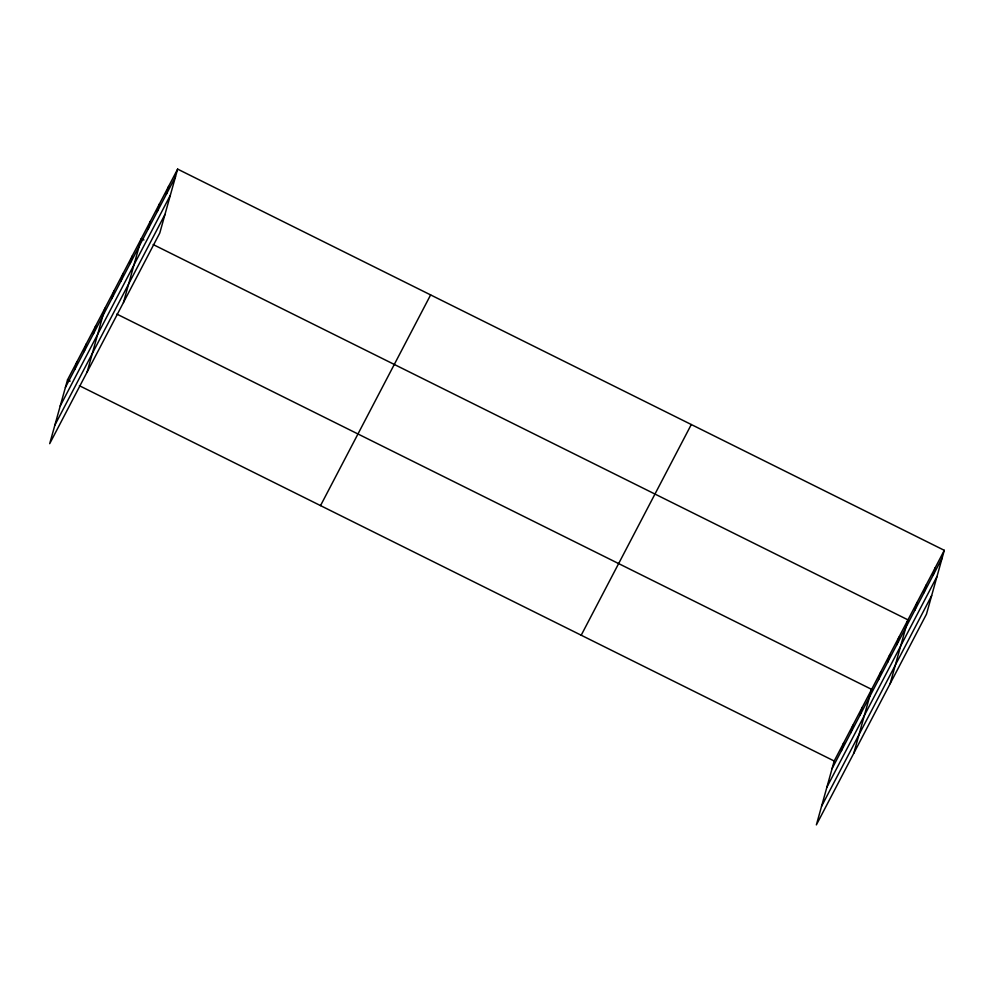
<?xml version="1.0" encoding="UTF-8"?>
<svg xmlns="http://www.w3.org/2000/svg" width="994" height="994" viewBox="0 0 994 994"><rect width="100%" height="100%" fill="white"/><g stroke="black" fill="none" stroke-linecap="round" stroke-linejoin="round"><path stroke-width="1.49" d="M177.628 169.117L67.53 379.82L49.7 443.672L159.798 232.981L177.628 169.117L944.3 550.328L926.47 614.18L816.372 824.883L834.202 761.019L944.3 550.328M74.761 369.507L76.886 361.903M84.13 351.603L86.242 343.999M93.486 333.698L95.61 326.082M87.137 372.042L104.966 308.177M111.924 298.399L114.049 290.795M121.007 281.016L123.132 273.412M130.09 263.634L132.214 256.03M123.467 302.511L141.297 238.647L143.931 239.964M148.255 228.868L150.38 221.264M157.338 211.486L159.462 203.882M166.42 194.103L168.545 186.499M841.433 750.719L843.558 743.102M850.789 732.802L852.914 725.198M860.145 714.897L862.27 707.293M853.809 753.241L871.639 689.376L116.82 314.079M878.597 679.61L880.721 671.994M887.679 662.228L889.804 654.624M896.762 644.845L898.887 637.241M890.139 683.71L907.969 619.858L153.163 244.549M914.927 610.08L917.052 602.476M924.01 592.697L926.135 585.093M933.093 575.315L935.217 567.711M65.405 387.424L175.503 176.733M60.224 405.987L170.322 195.296M54.881 425.109L164.979 214.418M320.528 505.611L430.626 294.92M581.204 635.216L691.302 424.525M832.077 768.623L942.175 557.932M826.896 787.186L936.994 576.495M821.553 806.308L931.651 595.617M67.53 379.82L70.164 381.124M79.396 385.709L834.202 761.019"/></g></svg>
